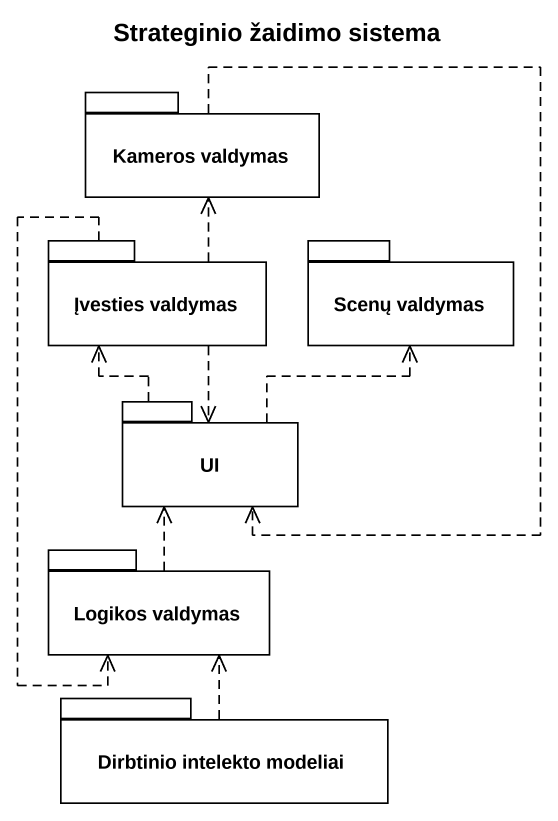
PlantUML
@startuml
title Strateginio žaidimo sistema
package "Kameros valdymas" as Kameros_valdymas {
}
package "Įvesties valdymas" as Įvesties_valdymas {
}
package "Scenų valdymas" as Scenų_valdymas {
}
package UI {
}
package "Logikos valdymas" as Logikos_valdymas {
}
package "Dirbtinio intelekto modeliai" as Dirbtinio_intelekto_modeliai {
}
Kameros_valdymas ..> UI
Įvesties_valdymas .up.> Kameros_valdymas
Įvesties_valdymas ..> UI
Įvesties_valdymas ..> Logikos_valdymas
UI .up.> Įvesties_valdymas
UI .up.> Scenų_valdymas
Logikos_valdymas .up.> UI
Dirbtinio_intelekto_modeliai .up.> Logikos_valdymas
@enduml
